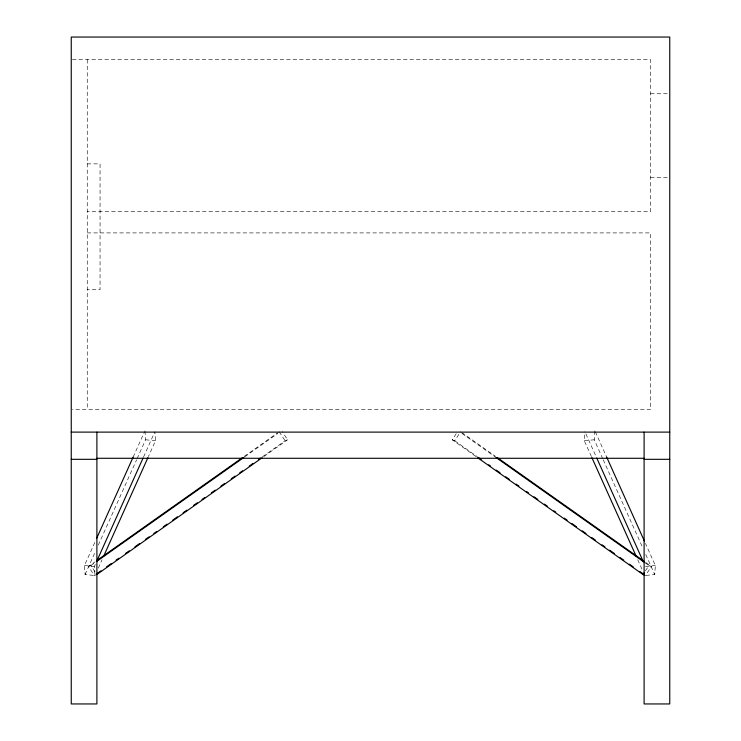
<?xml version="1.0" encoding="UTF-8"?>
<svg xmlns="http://www.w3.org/2000/svg" width="741" height="741" viewBox="0 0 741 741"><rect width="100%" height="100%" fill="white"/><g stroke="black" fill="none" stroke-linecap="round" stroke-linejoin="round"><path stroke-width="0.56" stroke-dasharray="3.71 2.78" d="M591.411 456.549L584.316 440.756L584.936 431.725M602.739 458.716L594.226 439.765L594.847 430.743M645.939 575.414L654.748 574.534L655.359 565.513L645.43 543.403M95.32 564.392L94.376 566.495L94.987 575.525L85.076 574.534L84.465 565.513L95.339 541.291M133.158 457.058L144.504 431.79M85.076 574.534L95.478 551.369M98.312 545.052L136.613 459.772M137.085 458.716L145.588 439.765L144.977 430.743M143.541 456.993L154.888 431.725L155.499 440.756L148.413 456.549M98.294 568.152L102.082 559.724M475.842 456.447L452.232 439.765L457.567 431.642M452.232 439.765L454.705 440.756L460.633 431.725M645.392 570.922L648.949 565.513L651.422 566.495L645.485 575.525M88.401 566.495L90.874 565.513L96.802 574.534L94.329 575.525L88.401 566.495L95.015 561.826M244.243 456.41L278.245 432.392M90.874 565.513L95.598 562.178M244.826 456.762L277.884 433.411M262.453 456.762L285.118 440.756L287.591 439.765L282.247 431.642M263.981 456.447L287.591 439.765M584.316 440.756L594.226 439.765M645.448 566.495L655.359 565.513M72.386 59.558L650.552 59.558L650.552 211.667L87.253 211.667M650.552 93.746L669.753 93.746M87.253 163.872L100.054 163.872L100.054 289.74L87.253 289.74M650.552 177.47L668.623 177.47M87.253 232.906L650.552 232.906L650.552 409.616L72.386 409.616M145.588 439.765L155.499 440.756M84.465 565.513L94.376 566.495M461.578 432.392L495.581 456.41M645.754 562.493L651.422 566.495M461.939 433.411L494.997 456.762M645.17 562.845L648.949 565.513M454.705 440.756L477.371 456.762M279.181 431.725L285.118 440.756M595.319 431.79L606.666 457.058M603.211 459.772L642.929 548.21M645.763 554.527L654.748 574.534M585.881 433.837L596.283 456.993M637.742 559.724L642.938 571.311M87.253 59.558L87.253 409.616"/><path stroke-width="1.11" d="M96.756 538.133L133.158 457.058M96.738 561.233L143.069 458.049M103.499 556.565L147.941 457.595M477.732 457.781L643.021 574.534L644.207 572.728M96.904 560.492L242.353 457.743M96.543 561.502L243.882 457.429M97.164 573.515L100.943 570.848M106.611 566.846L111.335 563.512M116.05 560.177L118.884 558.177M125.498 553.508L129.277 550.832M134.945 546.83L139.669 543.496M145.338 539.494L149.108 536.827M153.832 533.492L156.666 531.492M163.279 526.814L167.058 524.146M172.727 520.145L177.442 516.81M183.11 512.809L186.889 510.141M193.503 505.464L197.282 502.796M202.006 499.462L204.84 497.461M211.444 492.793L215.223 490.125M220.892 486.124L224.671 483.447M231.285 478.779L235.064 476.111M239.778 472.777L242.613 470.776M249.226 466.108L253.005 463.44M258.674 459.429L260.563 458.095M96.802 574.534L262.092 457.781M71.247 432.114L669.753 432.114M96.895 458.281L644.105 458.281M71.247 459.318L96.895 459.318M644.105 459.318L669.753 459.318M643.021 574.534L644.661 575.192M497.47 457.743L643.864 561.159M495.942 457.429L644.225 562.178M478.315 457.429L481.15 459.429M488.708 464.774L490.598 466.108M496.257 470.109L500.036 472.777M505.705 476.778L509.484 479.446M516.097 484.114L518.932 486.124M526.481 491.459L528.37 492.793M534.039 496.794L537.818 499.462M544.431 504.13L547.266 506.131M553.87 510.808L555.759 512.142M564.262 518.144L567.097 520.145M571.82 523.479L576.544 526.814M582.213 530.825L585.983 533.492M591.651 537.494L595.431 540.161M602.044 544.83L604.878 546.83M609.602 550.165L614.317 553.508M619.985 557.51L623.765 560.177M629.433 564.179L633.212 566.846M639.826 571.515L642.66 573.515M606.666 457.058L644.485 541.291M596.755 458.049L643.086 561.233M591.883 457.595L636.324 556.565M644.105 432.114L644.105 703.95L669.753 703.95L669.753 37.05L71.247 37.05L71.247 703.95L96.895 703.95L96.895 432.114"/></g></svg>
